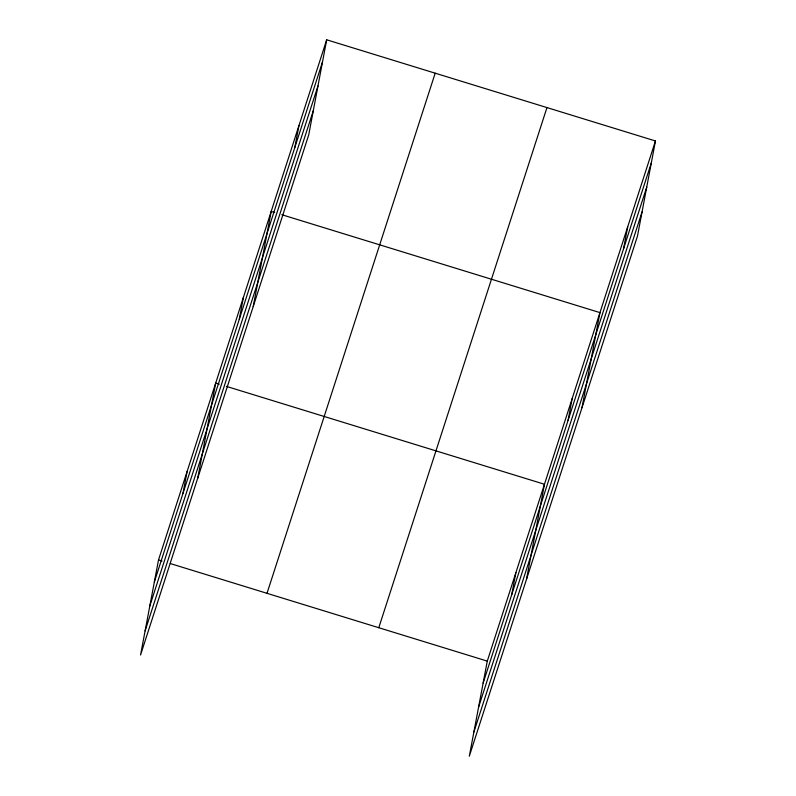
<?xml version="1.0" encoding="UTF-8"?>
<svg xmlns="http://www.w3.org/2000/svg" width="796" height="796" viewBox="0 0 796 796"><rect width="100%" height="100%" fill="white"/><g stroke="black" fill="none" stroke-linecap="round" stroke-linejoin="round"><path stroke-width="1.19" d="M326.688 39.8L158.513 559.926L140.544 655.028L308.719 134.892L326.688 39.8L655.456 140.972L637.487 236.074L469.312 756.2L487.281 661.108L655.456 140.972M182.941 493.53L187.1 471.511M197.726 478.177L215.696 383.085L219.228 384.17M239.278 319.296L243.437 297.266M253.227 306.54L271.187 211.438L274.729 212.532M294.779 147.648L298.938 125.619M511.709 594.712L515.868 572.682M526.494 579.359L544.464 484.257L226.303 386.349M568.045 420.467L572.205 398.438M581.985 407.711L599.955 312.619L281.804 214.711M623.547 248.83L627.706 226.8M154.344 581.956L322.529 61.829M149.787 606.064L317.972 85.938M145.101 630.91L313.276 110.783M267.008 593.318L435.183 73.192M378.787 627.716L546.961 107.589M483.112 683.127L651.297 163.001M478.555 707.246L646.74 187.12M473.869 732.091L642.044 211.965M158.513 559.926L162.046 561.021M170.304 563.558L487.281 661.108"/></g></svg>
